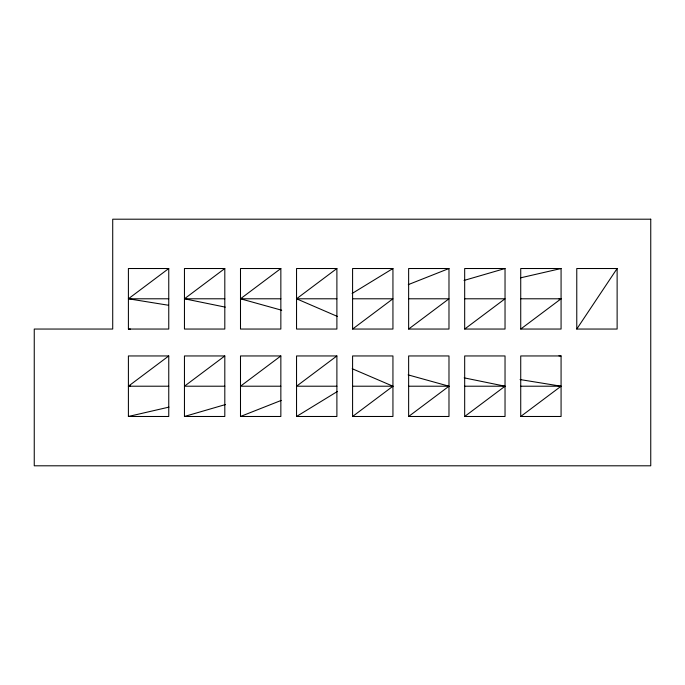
<?xml version="1.0" encoding="UTF-8"?>
<svg xmlns="http://www.w3.org/2000/svg" width="685" height="685" viewBox="0 0 685 685"><rect width="100%" height="100%" fill="white"/><g stroke="black" fill="none" stroke-linecap="round" stroke-linejoin="round"><path stroke-width="1.03" d="M576.77 329.048L617.125 268.52L576.77 268.52L576.77 329.048L617.125 329.048L617.125 268.52M168.339 305.227L128.403 298.788L168.758 268.52L168.758 329.048L128.403 329.048L128.403 268.52L168.758 268.52M225.296 307.137L184.453 298.788L224.808 268.52L224.808 329.048L184.453 329.048L184.453 268.52L224.808 268.52M281.706 310.236L240.495 298.788L280.85 268.52L280.85 329.048L240.495 329.048L240.495 268.52L280.85 268.52M168.758 386.212L128.403 386.212L168.758 355.952L168.758 416.48L128.403 416.48L128.403 355.952L168.758 355.952M337.277 316.384L296.545 298.788L336.892 268.52L336.892 329.048L296.545 329.048L296.545 268.52L336.892 268.52M224.808 355.952L184.453 355.952L184.453 416.48L224.808 416.48L224.808 355.952L184.453 386.212L224.808 386.212M280.85 355.952L240.495 355.952L240.495 416.48L280.85 416.48L280.85 355.952L240.495 386.212L280.85 386.212M352.587 329.048L392.942 329.048L392.942 268.52L352.587 268.52L352.587 329.048L392.942 298.788L352.587 298.788M336.892 355.952L296.545 355.952L296.545 416.48L336.892 416.48L336.892 355.952L296.545 386.212L336.892 386.212M408.637 329.048L448.983 329.048L448.983 268.52L408.637 268.52L408.637 329.048L448.983 298.788L408.637 298.788M464.678 329.048L505.033 329.048L505.033 268.52L464.678 268.52L464.678 329.048L505.033 298.788L464.678 298.788M352.587 416.48L392.942 416.48L392.942 355.952L352.587 355.952L352.587 416.48L392.942 386.212L352.184 368.718M520.728 329.048L561.075 329.048L561.075 268.52L520.728 268.52L520.728 329.048L561.075 298.788L520.728 298.788M408.637 416.48L448.983 416.48L448.983 355.952L408.637 355.952L408.637 416.48L448.983 386.212L408.114 374.875M464.678 416.48L505.033 416.48L505.033 355.952L464.678 355.952L464.678 416.48L505.033 386.212L464.19 377.855M520.728 416.48L561.075 416.48L561.075 355.952L520.728 355.952L520.728 416.48L561.075 386.212L520.086 379.558M352.107 293.488L392.942 268.52M296.545 416.48L337.354 391.503M408.277 284.635L448.983 268.52M240.495 416.48L281.21 400.417M464.045 280.439L505.033 268.52M184.453 416.48L225.468 404.552M128.403 416.48L168.947 407.121M520.531 277.845L561.075 268.52M558.96 299.037L561.075 298.788M128.403 386.212L130.518 385.963M128.403 298.788L168.758 298.788M184.453 298.788L224.808 298.788M240.495 298.788L280.85 298.788M296.545 298.788L336.892 298.788M352.587 386.212L392.942 386.212M408.637 386.212L448.983 386.212M464.678 386.212L505.033 386.212M520.728 386.212L561.075 386.212M128.403 329.048L130.535 329.16M558.951 355.84L561.075 355.952M650.75 219.2L112.717 219.2L112.717 329.048L34.25 329.048L34.25 465.8L650.75 465.8L650.75 219.2"/></g></svg>
